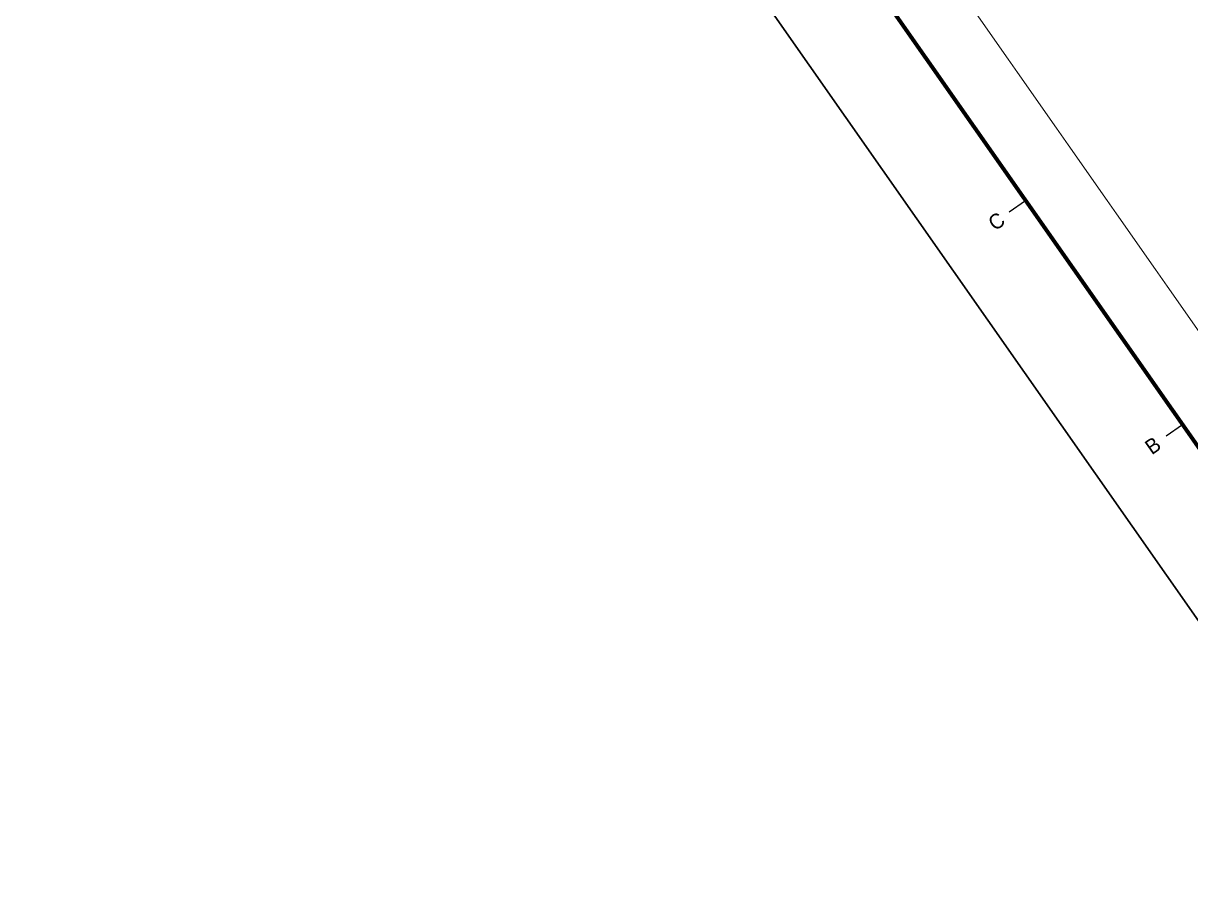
# Model space of a CAD drawing. Header units: millimetres. Extents: x 152904052 to 153933663, y 538271515 to 539240469.
# Drawn here: x 152904052 to 153196819, y 538271515 to 538487120 of the extents above; entities that cross this region are included whole.
import ezdxf

# ---------------------------------------------------------------- set-up
doc = ezdxf.new("R2010")
doc.units = ezdxf.units.MM
doc.linetypes.add('DASHED', pattern=[19.05, 12.7, -6.35])
for name, color, linetype in [('BORD', 7, 'Continuous'), ('e-wire', 4, 'Continuous'), ('ZONE', 1, 'DASHED')]:
    doc.layers.add(name, color=color, linetype=linetype)
doc.styles.add('굴림', font='Gulim.ttf')

# ---------------------------------------------------------------- blocks, each defined once
blk = doc.blocks.new('SHEET')
at = {"layer": 'e-wire', "color": 1, "true_color": 0xff0000}
blk.add_lwpolyline([(0, 0), (841, 0), (841, -594), (0, -594)], close=True, dxfattribs=at)

msp = doc.modelspace()

# ---------------------------------------------------------------- linework, layer by layer
at = {"layer": 'BORD'}
for p, q in [((153151333.6, 538439805), (153155429.4, 538442672.9)), ((153190667.3, 538383630.7), (153194763.1, 538386498.6))]:
    msp.add_line(p, q, dxfattribs=at)
msp.add_lwpolyline([(153244756.3, 538271514.8), (153933663.1, 538753892.5), (153592958.7, 539240468.9), (152904051.9, 538758091.1)], close=True, dxfattribs=at)
at = {"layer": 'BORD', "const_width": 1000}
msp.add_lwpolyline([(153253763.5, 538302237.2), (152936002.2, 538756047.4), (153588047.2, 539212614.3), (153905808.6, 538758804)], close=True, dxfattribs=at)
at = {"layer": 'ZONE', "linetype": 'Continuous', "lineweight": -3, "const_width": 300, "flags": 128}
msp.add_lwpolyline([(153735877.4, 538706412.6), (153236194.6, 538356530.9), (152963745.8, 538745628.2), (153463428.6, 539095509.8)], close=True, dxfattribs=at)

# ---------------------------------------------------------------- block references
at = {"color": 1, "xscale": 999.9999992168825, "yscale": 999.9999992168825, "zscale": 999.9999992168825, "rotation": 35.00000001815084}
msp.add_blockref('SHEET', (152904051.9, 538758091.1), dxfattribs=at)

# ---------------------------------------------------------------- texts
at = {"layer": 'BORD', "style": '굴림'}
for s, p in [('C', (153147741.7, 538434900.5)), ('B', (153187075.4, 538378726.2))]:
    msp.add_text(s, height=3750, rotation=34.999999, dxfattribs=at).set_placement(p)

doc.saveas('drawing.dxf')
